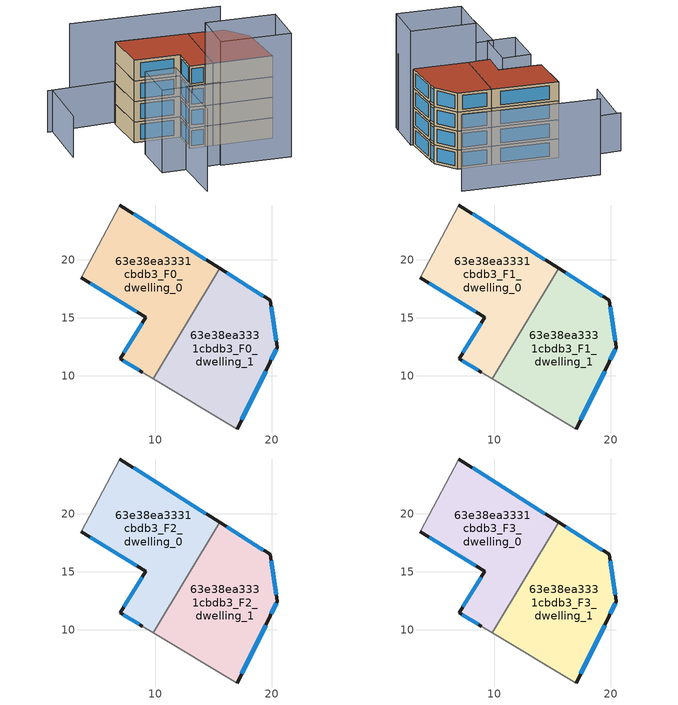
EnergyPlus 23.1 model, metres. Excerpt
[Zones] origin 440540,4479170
63e38ea3331cbdb3_F0_dwelling_0
 floor ground (EU_floor_Construction): 15.52,19.27 9.82,9.75 8.86,10.33 6.97,11.49 9.17,15.06 3.6,18.45 6.93,24.72 z0
 wall outside (EU_wall_Construction): 15.52,19.27 6.93,24.72 / 3.6,18.45 9.17,15.06 6.97,11.49 8.86,10.33 z0:3
 wall adiabatic (EU_wall_Construction): 6.93,24.72 3.6,18.45 / 8.86,10.33 9.82,9.75 z0:3
 wall to 63e38ea3331cbdb3_F0_dwelling_1 (EU_wall_Construction): 9.82,9.75 15.52,19.27 z0:3
 window (EU_Window_Construction): 14.33,20.02 8.12,23.96 / 7.23,11.33 8.59,10.49 / 8.87,14.56 7.27,11.98 / 4.37,17.98 8.4,15.53 z0.42:2.58
63e38ea3331cbdb3_F0_dwelling_1
 floor ground (EU_floor_Construction): 19.87,16.5 20.5,12.46 19.87,11.21 17.04,5.44 9.82,9.75 15.52,19.27 z0
 wall outside (EU_wall_Construction): 17.04,5.44 19.87,11.21 20.5,12.46 19.87,16.5 15.52,19.27 z0:3
 wall adiabatic (EU_wall_Construction): 9.82,9.75 17.04,5.44 z0:3
 window (EU_Window_Construction): 17.43,6.24 19.48,10.41 / 19.26,16.89 16.12,18.88 / 20.41,13.02 19.96,15.94 / 19.96,11.38 20.41,12.28 z0.42:2.58
63e38ea3331cbdb3_F1_dwelling_0
 floor to 63e38ea3331cbdb3_F0_dwelling_0 (EU_floor_Construction): 15.52,19.27 9.82,9.75 8.86,10.33 6.97,11.49 9.17,15.06 3.6,18.45 6.93,24.72 z3
 wall outside (EU_wall_Construction): 15.52,19.27 6.93,24.72 / 3.6,18.45 9.17,15.06 6.97,11.49 8.86,10.33 z3:6
 wall adiabatic (EU_wall_Construction): 6.93,24.72 3.6,18.45 / 8.86,10.33 9.82,9.75 z3:6
 wall to 63e38ea3331cbdb3_F1_dwelling_1 (EU_wall_Construction): 9.82,9.75 15.52,19.27 z3:6
 window (EU_Window_Construction): 14.33,20.02 8.12,23.96 / 7.23,11.33 8.59,10.49 / 8.87,14.56 7.27,11.98 / 4.37,17.98 8.4,15.53 z3.42:5.58
63e38ea3331cbdb3_F1_dwelling_1
 floor to 63e38ea3331cbdb3_F0_dwelling_1 (EU_floor_Construction): 19.87,16.5 20.5,12.46 19.87,11.21 17.04,5.44 9.82,9.75 15.52,19.27 z3
 wall outside (EU_wall_Construction): 17.04,5.44 19.87,11.21 20.5,12.46 19.87,16.5 15.52,19.27 z3:6
 wall adiabatic (EU_wall_Construction): 9.82,9.75 17.04,5.44 z3:6
 window (EU_Window_Construction): 17.43,6.24 19.48,10.41 / 19.26,16.89 16.12,18.88 / 20.41,13.02 19.96,15.94 / 19.96,11.38 20.41,12.28 z3.42:5.58
63e38ea3331cbdb3_F2_dwelling_0
 floor to 63e38ea3331cbdb3_F1_dwelling_0 (EU_floor_Construction): 15.52,19.27 9.82,9.75 8.86,10.33 6.97,11.49 9.17,15.06 3.6,18.45 6.93,24.72 z6
 wall outside (EU_wall_Construction): 15.52,19.27 6.93,24.72 / 3.6,18.45 9.17,15.06 6.97,11.49 8.86,10.33 z6:9
 wall adiabatic (EU_wall_Construction): 6.93,24.72 3.6,18.45 / 8.86,10.33 9.82,9.75 z6:9
 wall to 63e38ea3331cbdb3_F2_dwelling_1 (EU_wall_Construction): 9.82,9.75 15.52,19.27 z6:9
 window (EU_Window_Construction): 14.33,20.02 8.12,23.96 / 7.23,11.33 8.59,10.49 / 8.87,14.56 7.27,11.98 / 4.37,17.98 8.4,15.53 z6.42:8.58
63e38ea3331cbdb3_F2_dwelling_1
 floor to 63e38ea3331cbdb3_F1_dwelling_1 (EU_floor_Construction): 19.87,16.5 20.5,12.46 19.87,11.21 17.04,5.44 9.82,9.75 15.52,19.27 z6
 wall outside (EU_wall_Construction): 17.04,5.44 19.87,11.21 20.5,12.46 19.87,16.5 15.52,19.27 z6:9
 wall adiabatic (EU_wall_Construction): 9.82,9.75 17.04,5.44 z6:9
 window (EU_Window_Construction): 17.43,6.24 19.48,10.41 / 19.26,16.89 16.12,18.88 / 20.41,13.02 19.96,15.94 / 19.96,11.38 20.41,12.28 z6.42:8.58
63e38ea3331cbdb3_F3_dwelling_0
 floor to 63e38ea3331cbdb3_F2_dwelling_0 (EU_floor_Construction): 15.52,19.27 9.82,9.75 8.86,10.33 6.97,11.49 9.17,15.06 3.6,18.45 6.93,24.72 z9
 wall outside (EU_wall_Construction): 15.52,19.27 6.93,24.72 / 3.6,18.45 9.17,15.06 6.97,11.49 8.86,10.33 z9:12
 wall adiabatic (EU_wall_Construction): 6.93,24.72 3.6,18.45 / 8.86,10.33 9.82,9.75 z9:12
 wall to 63e38ea3331cbdb3_F3_dwelling_1 (EU_wall_Construction): 9.82,9.75 15.52,19.27 z9:12
 window (EU_Window_Construction): 14.33,20.02 8.12,23.96 / 7.23,11.33 8.59,10.49 / 8.87,14.56 7.27,11.98 / 4.37,17.98 8.4,15.53 z9.42:11.58
 roof outside (EU_roof_Construction): 9.82,9.75 15.52,19.27 6.93,24.72 3.6,18.45 9.17,15.06 6.97,11.49 8.86,10.33 z12
63e38ea3331cbdb3_F3_dwelling_1
 floor to 63e38ea3331cbdb3_F2_dwelling_1 (EU_floor_Construction): 19.87,16.5 20.5,12.46 19.87,11.21 17.04,5.44 9.82,9.75 15.52,19.27 z9
 wall outside (EU_wall_Construction): 17.04,5.44 19.87,11.21 20.5,12.46 19.87,16.5 15.52,19.27 z9:12
 wall adiabatic (EU_wall_Construction): 9.82,9.75 17.04,5.44 z9:12
 window (EU_Window_Construction): 17.43,6.24 19.48,10.41 / 19.26,16.89 16.12,18.88 / 20.41,13.02 19.96,15.94 / 19.96,11.38 20.41,12.28 z9.42:11.58
 roof outside (EU_roof_Construction): 17.04,5.44 19.87,11.21 20.5,12.46 19.87,16.5 15.52,19.27 9.82,9.75 z12
shading: -2.82,-0.2 1.06,7.02 / 1.06,7.02 14.14,-0.01 / 25.82,22.4 7.8,33.57 / 5.36,12.54 1.86,6.53 / 1.86,6.53 -1.88,8.71 / -1.88,8.71 1.62,14.72 / 1.62,14.72 5.36,12.54 z0:12; 13.72,-0.74 5.25,4.45 / 5.25,4.45 8.91,10.42 / 8.91,10.42 17.38,5.23 / 17.38,5.23 13.72,-0.74 z0:18; -1.1,29.75 7.31,25.27 / -0.59,29.47 -5.63,21.29 z0:6
[Building]
EU S2 Campaign: North Axis=0; Terrain=City; Solar Distribution=FullExterior
[Site:Location]
Madrid: Latitude=40.5; Longitude=-3.5; Time Zone=1; Elevation=609
[SizingPeriod:WeatherFileDays]
AnnualSizingPeriod: Begin Month=1; Begin Day of Month=1; End Month=12; End Day of Month=31; Day of Week for Start Day=Monday; Use Weather File Daylight Saving Period=No; Use Weather File Rain and Snow Indicators=No
[MATERIAL]
EU_InternalMass_Material: Roughness=MediumRough; Thickness=0.1; Conductivity=1; Density=1800; Specific Heat=900; Thermal Absorptance=0.9; Solar Absorptance=0.7; Visible Absorptance=0.7
[MATERIAL:NOMASS] Roughness=MediumRough; Thermal Absorptance=0.9; Solar Absorptance=0.7; Visible Absorptance=0.7
Name | Thermal Resistance
EU_wall_NoMass | 1.60022
EU_roof_NoMass | 1.57597
EU_floor_NoMass | 0.470652
[WINDOWMATERIAL:SIMPLEGLAZINGSYSTEM]
EU_Window_SimpleGlazing: UFactor=3.28802; Solar Heat Gain Coefficient=0.85; Visible Transmittance=0.85
[CONSTRUCTION]
EU_wall_Construction: EU_wall_NoMass
EU_roof_Construction: EU_roof_NoMass
EU_floor_Construction: EU_floor_NoMass
EU_InternalMass_Construction: EU_InternalMass_Material
EU_Window_Construction: EU_Window_SimpleGlazing
[ZONE] Type=1; Multiplier=1; Ceiling Height=autocalculate; Floor Area=autocalculate; Part of Total Floor Area=Yes
Name | Volume
63e38ea3331cbdb3_F0_dwelling_0; 63e38ea3331cbdb3_F1_dwelling_0; 63e38ea3331cbdb3_F2_dwelling_0; 63e38ea3331cbdb3_F3_dwelling_0 | 251.247
63e38ea3331cbdb3_F0_dwelling_1; 63e38ea3331cbdb3_F1_dwelling_1; 63e38ea3331cbdb3_F2_dwelling_1; 63e38ea3331cbdb3_F3_dwelling_1 | 251.251
[INTERNALMASS] Construction=EU_InternalMass_Construction
Name | Zone or ZoneList | Surface Area
63e38ea3331cbdb3_F0_dwelling_0_EU_InternalMass | 63e38ea3331cbdb3_F0_dwelling_0 | 83.7491
63e38ea3331cbdb3_F0_dwelling_1_EU_InternalMass | 63e38ea3331cbdb3_F0_dwelling_1 | 83.7503
63e38ea3331cbdb3_F1_dwelling_0_EU_InternalMass | 63e38ea3331cbdb3_F1_dwelling_0 | 83.7491
63e38ea3331cbdb3_F1_dwelling_1_EU_InternalMass | 63e38ea3331cbdb3_F1_dwelling_1 | 83.7503
63e38ea3331cbdb3_F2_dwelling_0_EU_InternalMass | 63e38ea3331cbdb3_F2_dwelling_0 | 83.7491
63e38ea3331cbdb3_F2_dwelling_1_EU_InternalMass | 63e38ea3331cbdb3_F2_dwelling_1 | 83.7503
63e38ea3331cbdb3_F3_dwelling_0_EU_InternalMass | 63e38ea3331cbdb3_F3_dwelling_0 | 83.7491
63e38ea3331cbdb3_F3_dwelling_1_EU_InternalMass | 63e38ea3331cbdb3_F3_dwelling_1 | 83.7503
[OTHEREQUIPMENT] Fuel Type=Electricity; Design Level Calculation Method=Watts/Area; Power per Zone Floor Area=1; Fraction Latent=0; Fraction Radiant=0; Fraction Lost=0; Carbon Dioxide Generation Rate=0; EndUse Subcategory=EU_Step8_InternalGains
Name | Zone or ZoneList or Space or SpaceList | Schedule
EU_Step8_InternalGain_63e38ea3331cbdb3_F0_dwelling_0_f000 | 63e38ea3331cbdb3_F0_dwelling_0 | EU_Step8_GainSchedule_63e38ea3331cbdb3_F0_dwelling_0_f000
EU_Step8_InternalGain_63e38ea3331cbdb3_F0_dwelling_1_f000 | 63e38ea3331cbdb3_F0_dwelling_1 | EU_Step8_GainSchedule_63e38ea3331cbdb3_F0_dwelling_1_f000
EU_Step8_InternalGain_63e38ea3331cbdb3_F1_dwelling_0_f000 | 63e38ea3331cbdb3_F1_dwelling_0 | EU_Step8_GainSchedule_63e38ea3331cbdb3_F1_dwelling_0_f000
EU_Step8_InternalGain_63e38ea3331cbdb3_F1_dwelling_1_f000 | 63e38ea3331cbdb3_F1_dwelling_1 | EU_Step8_GainSchedule_63e38ea3331cbdb3_F1_dwelling_1_f000
EU_Step8_InternalGain_63e38ea3331cbdb3_F2_dwelling_0_f000 | 63e38ea3331cbdb3_F2_dwelling_0 | EU_Step8_GainSchedule_63e38ea3331cbdb3_F2_dwelling_0_f000
EU_Step8_InternalGain_63e38ea3331cbdb3_F2_dwelling_1_f000 | 63e38ea3331cbdb3_F2_dwelling_1 | EU_Step8_GainSchedule_63e38ea3331cbdb3_F2_dwelling_1_f000
EU_Step8_InternalGain_63e38ea3331cbdb3_F3_dwelling_0_f000 | 63e38ea3331cbdb3_F3_dwelling_0 | EU_Step8_GainSchedule_63e38ea3331cbdb3_F3_dwelling_0_f000
EU_Step8_InternalGain_63e38ea3331cbdb3_F3_dwelling_1_f000 | 63e38ea3331cbdb3_F3_dwelling_1 | EU_Step8_GainSchedule_63e38ea3331cbdb3_F3_dwelling_1_f000
[ZONEVENTILATION:DESIGNFLOWRATE] Schedule=EU_AlwaysOn; Design Flow Rate Calculation Method=AirChanges/Hour; Air Changes per Hour=0.480704; Ventilation Type=Natural; Fan Pressure Rise=0; Fan Total Efficiency=1; Constant Term Coefficient=1; Temperature Term Coefficient=0; Velocity Term Coefficient=0; Velocity Squared Term Coefficient=0; Minimum Indoor Temperature=-100; Maximum Indoor Temperature=100; Delta Temperature=-100; Minimum Outdoor Temperature=-100; Maximum Outdoor Temperature=100; Maximum Wind Speed=40
Name | Zone or ZoneList or Space or SpaceList
EU_ConstantAir_63e38ea3331cbdb3_F0_dwelling_0 | 63e38ea3331cbdb3_F0_dwelling_0
EU_ConstantAir_63e38ea3331cbdb3_F0_dwelling_1 | 63e38ea3331cbdb3_F0_dwelling_1
EU_ConstantAir_63e38ea3331cbdb3_F1_dwelling_0 | 63e38ea3331cbdb3_F1_dwelling_0
EU_ConstantAir_63e38ea3331cbdb3_F1_dwelling_1 | 63e38ea3331cbdb3_F1_dwelling_1
EU_ConstantAir_63e38ea3331cbdb3_F2_dwelling_0 | 63e38ea3331cbdb3_F2_dwelling_0
EU_ConstantAir_63e38ea3331cbdb3_F2_dwelling_1 | 63e38ea3331cbdb3_F2_dwelling_1
EU_ConstantAir_63e38ea3331cbdb3_F3_dwelling_0 | 63e38ea3331cbdb3_F3_dwelling_0
EU_ConstantAir_63e38ea3331cbdb3_F3_dwelling_1 | 63e38ea3331cbdb3_F3_dwelling_1
[HVACTEMPLATE:THERMOSTAT] Constant Heating Setpoint=20; Constant Cooling Setpoint=50
EU_HeatOnly_63e38ea3331cbdb3_F0_dwelling_0; EU_HeatOnly_63e38ea3331cbdb3_F0_dwelling_1; EU_HeatOnly_63e38ea3331cbdb3_F1_dwelling_0; EU_HeatOnly_63e38ea3331cbdb3_F1_dwelling_1; EU_HeatOnly_63e38ea3331cbdb3_F2_dwelling_0; EU_HeatOnly_63e38ea3331cbdb3_F2_dwelling_1; EU_HeatOnly_63e38ea3331cbdb3_F3_dwelling_0; EU_HeatOnly_63e38ea3331cbdb3_F3_dwelling_1
[HVACTEMPLATE:ZONE:IDEALLOADSAIRSYSTEM] System Availability Schedule=EU_AlwaysOn; Maximum Heating Supply Air Temperature=50; Minimum Cooling Supply Air Temperature=13; Maximum Heating Supply Air Humidity Ratio=0.0156; Minimum Cooling Supply Air Humidity Ratio=0.0077; Heating Limit=NoLimit; Cooling Limit=NoLimit; Heating Availability Schedule=EU_AlwaysOn; Cooling Availability Schedule=EU_CoolingOff; Dehumidification Control Type=ConstantSensibleHeatRatio; Cooling Sensible Heat Ratio=0.7; Dehumidification Setpoint=60; Humidification Control Type=None; Humidification Setpoint=30; Outdoor Air Method=None; Outdoor Air Flow Rate per Person=0.00944; Outdoor Air Flow Rate per Zone Floor Area=0; Outdoor Air Flow Rate per Zone=0; Demand Controlled Ventilation Type=None; Outdoor Air Economizer Type=NoEconomizer; Heat Recovery Type=None; Sensible Heat Recovery Effectiveness=0.7; Latent Heat Recovery Effectiveness=0.65
Name | Template Thermostat
63e38ea3331cbdb3_F0_dwelling_0 | EU_HeatOnly_63e38ea3331cbdb3_F0_dwelling_0
63e38ea3331cbdb3_F0_dwelling_1 | EU_HeatOnly_63e38ea3331cbdb3_F0_dwelling_1
63e38ea3331cbdb3_F1_dwelling_0 | EU_HeatOnly_63e38ea3331cbdb3_F1_dwelling_0
63e38ea3331cbdb3_F1_dwelling_1 | EU_HeatOnly_63e38ea3331cbdb3_F1_dwelling_1
63e38ea3331cbdb3_F2_dwelling_0 | EU_HeatOnly_63e38ea3331cbdb3_F2_dwelling_0
63e38ea3331cbdb3_F2_dwelling_1 | EU_HeatOnly_63e38ea3331cbdb3_F2_dwelling_1
63e38ea3331cbdb3_F3_dwelling_0 | EU_HeatOnly_63e38ea3331cbdb3_F3_dwelling_0
63e38ea3331cbdb3_F3_dwelling_1 | EU_HeatOnly_63e38ea3331cbdb3_F3_dwelling_1
[SIZING:ZONE] Zone Cooling Design Supply Air Temperature Input Method=SupplyAirTemperature; Zone Cooling Design Supply Air Temperature=13; Zone Heating Design Supply Air Temperature Input Method=SupplyAirTemperature; Zone Heating Design Supply Air Temperature=50; Zone Cooling Design Supply Air Humidity Ratio=0.008; Zone Heating Design Supply Air Humidity Ratio=0.008; Cooling Design Air Flow Method=DesignDay; Cooling Design Air Flow Rate=0; Cooling Minimum Air Flow per Zone Floor Area=0.000762; Cooling Minimum Air Flow=0; Cooling Minimum Air Flow Fraction=0.2; Heating Design Air Flow Method=DesignDay; Heating Design Air Flow Rate=0; Heating Maximum Air Flow per Zone Floor Area=0.002032; Heating Maximum Air Flow=0.141576; Heating Maximum Air Flow Fraction=0.3; Account for Dedicated Outdoor Air System=No; Dedicated Outdoor Air System Control Strategy=NeutralSupplyAir; Dedicated Outdoor Air Low Setpoint Temperature for Design=autosize; Dedicated Outdoor Air High Setpoint Temperature for Design=autosize; Zone Load Sizing Method=Sensible Load Only No Latent Load; Zone Latent Cooling Design Supply Air Humidity Ratio Input Method=HumidityRatioDifference; Zone Cooling Design Supply Air Humidity Ratio Difference=0.005; Zone Latent Heating Design Supply Air Humidity Ratio Input Method=HumidityRatioDifference; Zone Humidification Design Supply Air Humidity Ratio Difference=0.005
63e38ea3331cbdb3_F0_dwelling_0; 63e38ea3331cbdb3_F0_dwelling_1; 63e38ea3331cbdb3_F1_dwelling_0; 63e38ea3331cbdb3_F1_dwelling_1; 63e38ea3331cbdb3_F2_dwelling_0; 63e38ea3331cbdb3_F2_dwelling_1; 63e38ea3331cbdb3_F3_dwelling_0; 63e38ea3331cbdb3_F3_dwelling_1
[SCHEDULE:CONSTANT]
Name | Hourly Value
EU_AlwaysOn | 1
EU_CoolingOff | 0
[SCHEDULE:FILE] Column Number=1; Rows to Skip at Top=0; Number of Hours of Data=8760; Column Separator=Comma; Interpolate to Timestep=No; Minutes per Item=60; Adjust Schedule for Daylight Savings=Yes
Name | File
EU_Step8_GainSchedule_63e38ea3331cbdb3_F0_dwelling_0_f000 | ../../schedules/63e38ea3331cbdb3/63e38ea3331cbdb3_F0_dwelling_0_f000_gain.csv
EU_Step8_GainSchedule_63e38ea3331cbdb3_F0_dwelling_1_f000 | ../../schedules/63e38ea3331cbdb3/63e38ea3331cbdb3_F0_dwelling_1_f000_gain.csv
EU_Step8_GainSchedule_63e38ea3331cbdb3_F1_dwelling_0_f000 | ../../schedules/63e38ea3331cbdb3/63e38ea3331cbdb3_F1_dwelling_0_f000_gain.csv
EU_Step8_GainSchedule_63e38ea3331cbdb3_F1_dwelling_1_f000 | ../../schedules/63e38ea3331cbdb3/63e38ea3331cbdb3_F1_dwelling_1_f000_gain.csv
EU_Step8_GainSchedule_63e38ea3331cbdb3_F2_dwelling_0_f000 | ../../schedules/63e38ea3331cbdb3/63e38ea3331cbdb3_F2_dwelling_0_f000_gain.csv
EU_Step8_GainSchedule_63e38ea3331cbdb3_F2_dwelling_1_f000 | ../../schedules/63e38ea3331cbdb3/63e38ea3331cbdb3_F2_dwelling_1_f000_gain.csv
EU_Step8_GainSchedule_63e38ea3331cbdb3_F3_dwelling_0_f000 | ../../schedules/63e38ea3331cbdb3/63e38ea3331cbdb3_F3_dwelling_0_f000_gain.csv
EU_Step8_GainSchedule_63e38ea3331cbdb3_F3_dwelling_1_f000 | ../../schedules/63e38ea3331cbdb3/63e38ea3331cbdb3_F3_dwelling_1_f000_gain.csv
